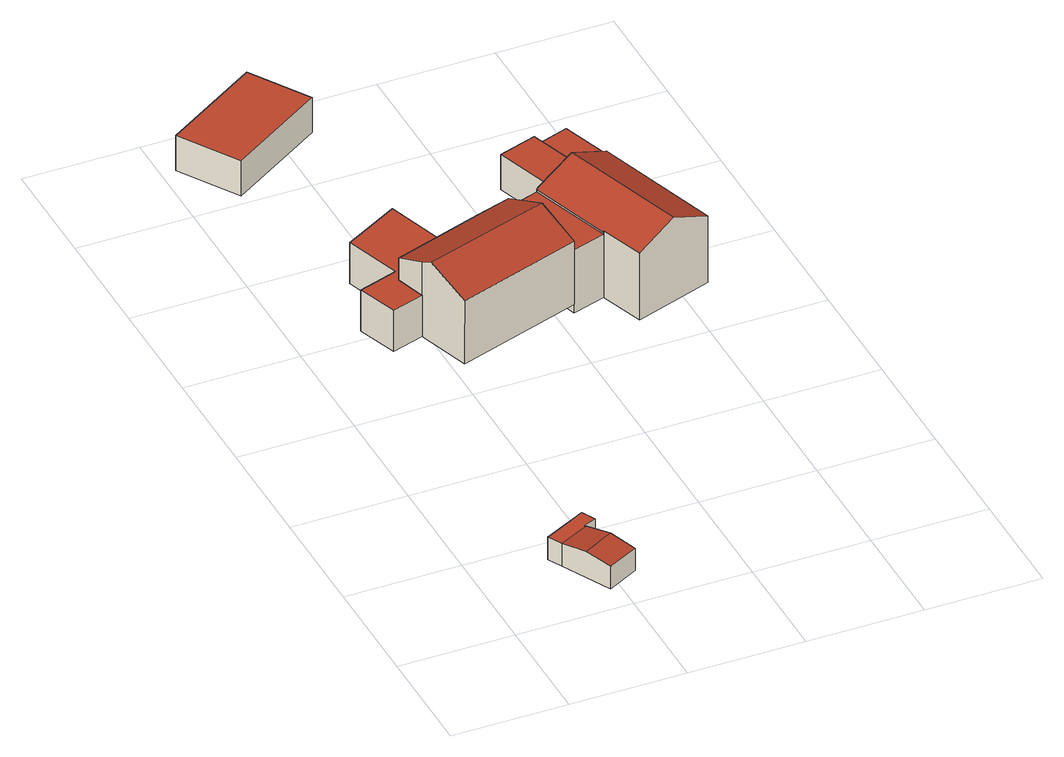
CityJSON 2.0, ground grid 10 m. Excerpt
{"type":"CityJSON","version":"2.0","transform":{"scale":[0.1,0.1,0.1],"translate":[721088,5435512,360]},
"CityObjects":{
"building1":{"type":"Building","attributes":{"Gemeindeschluessel":"09375181","HoeheDach":"364.900","HoeheGrund":"362.376","Methode":"2000","NiedrigsteTraufeDesGebaeudes":"364.500","Geometrietyp2DReferenz":"3000","measuredHeight":2.52,"function":"31001_2000","roofType":"3100","storeysAboveGround":1},"geometry":[{"type":"Solid","lod":"2","boundaries":[[[[0,1,2,3]],[[0,3,4,5,6,7,8]],[[9,10,11,1]],[[0,8,12,9,1]],[[5,13,14,6]],[[7,15,12,8]],[[4,16,13,5]],[[7,6,14,11,10,15]],[[3,2,16,4]],[[12,15,10,9]],[[1,11,14,13,16,2]]]],"semantics":{"surfaces":[{"type":"WallSurface","Flaeche":"2.921","Z_MAX":"2.124","Z_MAX_ASL":"364.500","Z_MIN":"0.004","Z_MIN_ASL":"362.380"},{"type":"GroundSurface","Flaeche":"20.142","Z_MAX":"0.004","Z_MAX_ASL":"362.380","Z_MIN":"0.004","Z_MIN_ASL":"362.380"},{"type":"RoofSurface","Dachneigung":"80.649","Dachorientierung":"332.554","Flaeche":"7.420","Z_MAX":"2.524","Z_MAX_ASL":"364.900","Z_MIN":"2.124","Z_MIN_ASL":"364.500"},{"type":"WallSurface","Flaeche":"11.165","Z_MAX":"2.524","Z_MAX_ASL":"364.900","Z_MIN":"0.004","Z_MIN_ASL":"362.380"},{"type":"WallSurface","Flaeche":"2.484","Z_MAX":"2.124","Z_MAX_ASL":"364.500","Z_MIN":"0.004","Z_MIN_ASL":"362.380"},{"type":"WallSurface","Flaeche":"6.385","Z_MAX":"2.136","Z_MAX_ASL":"364.512","Z_MIN":"0.004","Z_MIN_ASL":"362.380"},{"type":"WallSurface","Flaeche":"2.778","Z_MAX":"2.124","Z_MAX_ASL":"364.500","Z_MIN":"0.004","Z_MIN_ASL":"362.380"},{"type":"WallSurface","Flaeche":"11.260","Z_MAX":"2.524","Z_MAX_ASL":"364.900","Z_MIN":"0.004","Z_MIN_ASL":"362.380"},{"type":"WallSurface","Flaeche":"8.932","Z_MAX":"2.124","Z_MAX_ASL":"364.500","Z_MIN":"0.004","Z_MIN_ASL":"362.380"},{"type":"RoofSurface","Dachneigung":"80.660","Dachorientierung":"152.583","Flaeche":"7.211","Z_MAX":"2.524","Z_MAX_ASL":"364.900","Z_MIN":"2.132","Z_MIN_ASL":"364.508"},{"type":"RoofSurface","Dachneigung":"90.000","Dachorientierung":"-1.000","Flaeche":"5.706","Z_MAX":"2.124","Z_MAX_ASL":"364.500","Z_MIN":"2.124","Z_MIN_ASL":"364.500"}],"values":[[0,1,2,3,4,5,6,7,8,9,10]]}}]},
"building2":{"type":"Building","attributes":{"Gemeindeschluessel":"09375181","HoeheDach":"365.600","HoeheGrund":"361.720","Methode":"2000","NiedrigsteTraufeDesGebaeudes":"364.860","Geometrietyp2DReferenz":"3000","measuredHeight":3.88,"function":"51009_1610","roofType":"1000"},"geometry":[{"type":"Solid","lod":"2","boundaries":[[[[17,18,19,20]],[[17,21,22,18]],[[23,24,25,26,27,28]],[[23,28,29,30]],[[30,29,31,32]],[[33,34,35,36]],[[34,32,31,37,38,35]],[[39,40,22,21]],[[39,33,36,40]],[[37,31,29,28,27]],[[27,26,38,37]],[[20,19,41,42]],[[36,35,38,26,25,41,19,18,22,40]],[[34,33,39,21,17,20,42,24,23,30,32]],[[42,41,25,24]]]],"semantics":{"surfaces":[{"type":"WallSurface","Flaeche":"19.741","Z_MAX":"3.880","Z_MAX_ASL":"365.600","Z_MIN":"0.000","Z_MIN_ASL":"361.720"},{"type":"WallSurface","Flaeche":"13.597","Z_MAX":"3.880","Z_MAX_ASL":"365.600","Z_MIN":"0.000","Z_MIN_ASL":"361.720"},{"type":"WallSurface","Flaeche":"16.828","Z_MAX":"3.880","Z_MAX_ASL":"365.600","Z_MIN":"0.000","Z_MIN_ASL":"361.720"},{"type":"WallSurface","Flaeche":"3.466","Z_MAX":"3.140","Z_MAX_ASL":"364.860","Z_MIN":"0.000","Z_MIN_ASL":"361.720"},{"type":"WallSurface","Flaeche":"10.039","Z_MAX":"3.140","Z_MAX_ASL":"364.860","Z_MIN":"0.000","Z_MIN_ASL":"361.720"},{"type":"WallSurface","Flaeche":"10.441","Z_MAX":"3.880","Z_MAX_ASL":"365.600","Z_MIN":"0.000","Z_MIN_ASL":"361.720"},{"type":"WallSurface","Flaeche":"30.543","Z_MAX":"3.880","Z_MAX_ASL":"365.600","Z_MIN":"0.000","Z_MIN_ASL":"361.720"},{"type":"WallSurface","Flaeche":"14.286","Z_MAX":"3.880","Z_MAX_ASL":"365.600","Z_MIN":"0.000","Z_MIN_ASL":"361.720"},{"type":"WallSurface","Flaeche":"11.420","Z_MAX":"3.880","Z_MAX_ASL":"365.600","Z_MIN":"0.000","Z_MIN_ASL":"361.720"},{"type":"RoofSurface","Dachneigung":"90.000","Dachorientierung":"-1.000","Flaeche":"5.922","Z_MAX":"3.140","Z_MAX_ASL":"364.860","Z_MIN":"3.140","Z_MIN_ASL":"364.860"},{"type":"WallSurface","Flaeche":"0.822","Z_MAX":"3.880","Z_MAX_ASL":"365.600","Z_MIN":"3.140","Z_MIN_ASL":"364.860"},{"type":"WallSurface","Flaeche":"21.540","Z_MAX":"3.880","Z_MAX_ASL":"365.600","Z_MIN":"0.000","Z_MIN_ASL":"361.720"},{"type":"RoofSurface","Dachneigung":"90.000","Dachorientierung":"-1.000","Flaeche":"47.783","Z_MAX":"3.880","Z_MAX_ASL":"365.600","Z_MIN":"3.880","Z_MIN_ASL":"365.600"},{"type":"GroundSurface","Flaeche":"53.705","Z_MAX":"0.000","Z_MAX_ASL":"361.720","Z_MIN":"0.000","Z_MIN_ASL":"361.720"},{"type":"WallSurface","Flaeche":"23.474","Z_MAX":"3.880","Z_MAX_ASL":"365.600","Z_MIN":"0.000","Z_MIN_ASL":"361.720"}],"values":[[0,1,2,3,4,5,6,7,8,9,10,11,12,13,14]]}}]},
"building3":{"type":"Building","attributes":{"Gemeindeschluessel":"09375181","HoeheDach":"365.858","HoeheGrund":"362.640","Methode":"1000","NiedrigsteTraufeDesGebaeudes":"365.858","Geometrietyp2DReferenz":"3000","measuredHeight":3.22,"function":"31001_2000","roofType":"1000","storeysAboveGround":1},"geometry":[{"type":"Solid","lod":"2","boundaries":[[[[43,44,45,46]],[[47,48,44,43]],[[47,43,46,49]],[[46,45,50,49]],[[49,50,48,47]],[[50,45,44,48]]]],"semantics":{"surfaces":[{"type":"WallSurface","Flaeche":"19.362","Z_MAX":"3.218","Z_MAX_ASL":"365.858","Z_MIN":"0.000","Z_MIN_ASL":"362.640"},{"type":"WallSurface","Flaeche":"31.890","Z_MAX":"3.218","Z_MAX_ASL":"365.858","Z_MIN":"0.000","Z_MIN_ASL":"362.640"},{"type":"GroundSurface","Flaeche":"59.509","Z_MAX":"0.000","Z_MAX_ASL":"362.640","Z_MIN":"0.000","Z_MIN_ASL":"362.640"},{"type":"WallSurface","Flaeche":"31.858","Z_MAX":"3.218","Z_MAX_ASL":"365.858","Z_MIN":"0.000","Z_MIN_ASL":"362.640"},{"type":"WallSurface","Flaeche":"19.306","Z_MAX":"3.218","Z_MAX_ASL":"365.858","Z_MIN":"0.000","Z_MIN_ASL":"362.640"},{"type":"RoofSurface","Dachneigung":"90.000","Dachorientierung":"-1.000","Flaeche":"59.509","Z_MAX":"3.218","Z_MAX_ASL":"365.858","Z_MIN":"3.218","Z_MIN_ASL":"365.858"}],"values":[[0,1,2,3,4,5]]}}]},
"building4":{"type":"Building","attributes":{"Gemeindeschluessel":"09375181","HoeheDach":"369.281","HoeheGrund":"361.710","Methode":"1000","NiedrigsteTraufeDesGebaeudes":"367.730","Geometrietyp2DReferenz":"3000","measuredHeight":7.57,"function":"31001_1000","roofType":"3100","storeysAboveGround":2},"address":[{"Country":"Germany","Locality":"Pettendorf","ThoroughfareName":"Hinterberg 10a"}],"geometry":[{"type":"Solid","lod":"2","boundaries":[[[[34,51,52,32]],[[30,53,54,55,56]],[[57,58,54,53,52,51]],[[30,56,59,33,34,32]],[[59,60,58,57,33]],[[32,52,53,30]],[[33,57,51,34]],[[60,55,54,58]],[[56,55,60,59]]]],"semantics":{"surfaces":[{"type":"WallSurface","Flaeche":"49.971","Z_MAX":"6.025","Z_MAX_ASL":"367.735","Z_MIN":"0.000","Z_MIN_ASL":"361.710"},{"type":"WallSurface","Flaeche":"51.660","Z_MAX":"7.571","Z_MAX_ASL":"369.281","Z_MIN":"0.000","Z_MIN_ASL":"361.710"},{"type":"RoofSurface","Dachneigung":"67.806","Dachorientierung":"341.732","Flaeche":"47.104","Z_MAX":"7.571","Z_MAX_ASL":"369.281","Z_MIN":"6.020","Z_MIN_ASL":"367.730"},{"type":"GroundSurface","Flaeche":"87.291","Z_MAX":"0.000","Z_MAX_ASL":"361.710","Z_MIN":"0.000","Z_MIN_ASL":"361.710"},{"type":"WallSurface","Flaeche":"33.886","Z_MAX":"7.571","Z_MAX_ASL":"369.281","Z_MIN":"0.000","Z_MIN_ASL":"361.710"},{"type":"WallSurface","Flaeche":"19.251","Z_MAX":"6.023","Z_MAX_ASL":"367.733","Z_MIN":"0.000","Z_MIN_ASL":"361.710"},{"type":"WallSurface","Flaeche":"17.690","Z_MAX":"7.123","Z_MAX_ASL":"368.833","Z_MIN":"0.000","Z_MIN_ASL":"361.710"},{"type":"RoofSurface","Dachneigung":"67.812","Dachorientierung":"161.734","Flaeche":"47.166","Z_MAX":"7.571","Z_MAX_ASL":"369.281","Z_MIN":"6.022","Z_MIN_ASL":"367.732"},{"type":"WallSurface","Flaeche":"69.249","Z_MAX":"6.022","Z_MAX_ASL":"367.732","Z_MIN":"0.000","Z_MIN_ASL":"361.710"}],"values":[[0,1,2,3,4,5,6,7,8]]}}]},
"building5":{"type":"Building","attributes":{"Gemeindeschluessel":"09375181","HoeheDach":"368.760","HoeheGrund":"360.941","Methode":"2000","NiedrigsteTraufeDesGebaeudes":"366.936","Geometrietyp2DReferenz":"3000","measuredHeight":7.82,"function":"31001_1000","roofType":"3100"},"address":[{"Country":"Germany","Locality":"Pettendorf","ThoroughfareName":"Hinterberg 10"}],"geometry":[{"type":"Solid","lod":"2","boundaries":[[[[61,62,63,64]],[[65,66,67,68,69,70]],[[61,71,72,73,62]],[[74,65,70,75,76]],[[77,78,68,67]],[[79,63,62,73,75,70,69]],[[80,64,63,79,78,77]],[[78,79,69,68]],[[73,72,76,75]],[[80,77,67,66]],[[61,64,80,66,65,74,71]],[[74,76,72,71]]]],"semantics":{"surfaces":[{"type":"WallSurface","Flaeche":"24.855","Z_MAX":"6.230","Z_MAX_ASL":"367.171","Z_MIN":"0.000","Z_MIN_ASL":"360.941"},{"type":"WallSurface","Flaeche":"18.609","Z_MAX":"6.269","Z_MAX_ASL":"367.210","Z_MIN":"0.000","Z_MIN_ASL":"360.941"},{"type":"WallSurface","Flaeche":"50.553","Z_MAX":"7.819","Z_MAX_ASL":"368.760","Z_MIN":"0.000","Z_MIN_ASL":"360.941"},{"type":"WallSurface","Flaeche":"49.965","Z_MAX":"7.819","Z_MAX_ASL":"368.760","Z_MIN":"0.000","Z_MIN_ASL":"360.941"},{"type":"RoofSurface","Dachneigung":"90.000","Dachorientierung":"-1.000","Flaeche":"22.545","Z_MAX":"5.995","Z_MAX_ASL":"366.936","Z_MIN":"5.995","Z_MIN_ASL":"366.936"},{"type":"RoofSurface","Dachneigung":"66.167","Dachorientierung":"251.821","Flaeche":"45.979","Z_MAX":"7.819","Z_MAX_ASL":"368.760","Z_MIN":"6.209","Z_MIN_ASL":"367.150"},{"type":"WallSurface","Flaeche":"18.076","Z_MAX":"6.230","Z_MAX_ASL":"367.171","Z_MIN":"0.000","Z_MIN_ASL":"360.941"},{"type":"WallSurface","Flaeche":"1.628","Z_MAX":"6.209","Z_MAX_ASL":"367.150","Z_MIN":"5.995","Z_MIN_ASL":"366.936"},{"type":"RoofSurface","Dachneigung":"66.165","Dachorientierung":"71.819","Flaeche":"45.471","Z_MAX":"7.819","Z_MAX_ASL":"368.760","Z_MIN":"6.231","Z_MIN_ASL":"367.172"},{"type":"WallSurface","Flaeche":"45.568","Z_MAX":"5.995","Z_MAX_ASL":"366.936","Z_MIN":"0.000","Z_MIN_ASL":"360.941"},{"type":"GroundSurface","Flaeche":"106.197","Z_MAX":"0.000","Z_MAX_ASL":"360.941","Z_MIN":"0.000","Z_MIN_ASL":"360.941"},{"type":"WallSurface","Flaeche":"72.040","Z_MAX":"6.231","Z_MAX_ASL":"367.172","Z_MIN":"0.000","Z_MIN_ASL":"360.941"}],"values":[[0,1,2,3,4,5,6,7,8,9,10,11]]}}]},
"building6":{"type":"Building","attributes":{"Gemeindeschluessel":"09375181","HoeheDach":"364.353","HoeheGrund":"361.150","Methode":"1000","NiedrigsteTraufeDesGebaeudes":"364.353","Geometrietyp2DReferenz":"3000","measuredHeight":3.2,"function":"51009_1610","roofType":"1000"},"geometry":[{"type":"Solid","lod":"2","boundaries":[[[[81,82,83,84]],[[85,86,87,83,82,88,89]],[[81,90,88,82]],[[84,83,87,91]],[[92,89,88,90]],[[92,93,85,89]],[[91,87,86,94]],[[93,94,86,85]],[[92,90,81,84,91,94,93]]]],"semantics":{"surfaces":[{"type":"WallSurface","Flaeche":"21.635","Z_MAX":"3.203","Z_MAX_ASL":"364.353","Z_MIN":"0.000","Z_MIN_ASL":"361.150"},{"type":"RoofSurface","Dachneigung":"90.000","Dachorientierung":"-1.000","Flaeche":"31.806","Z_MAX":"3.203","Z_MAX_ASL":"364.353","Z_MIN":"3.203","Z_MIN_ASL":"364.353"},{"type":"WallSurface","Flaeche":"11.261","Z_MAX":"3.203","Z_MAX_ASL":"364.353","Z_MIN":"0.000","Z_MIN_ASL":"361.150"},{"type":"WallSurface","Flaeche":"11.103","Z_MAX":"3.203","Z_MAX_ASL":"364.353","Z_MIN":"0.000","Z_MIN_ASL":"361.150"},{"type":"WallSurface","Flaeche":"3.750","Z_MAX":"3.203","Z_MAX_ASL":"364.353","Z_MIN":"0.000","Z_MIN_ASL":"361.150"},{"type":"WallSurface","Flaeche":"22.752","Z_MAX":"3.203","Z_MAX_ASL":"364.353","Z_MIN":"0.000","Z_MIN_ASL":"361.150"},{"type":"WallSurface","Flaeche":"22.192","Z_MAX":"3.203","Z_MAX_ASL":"364.353","Z_MIN":"0.000","Z_MIN_ASL":"361.150"},{"type":"WallSurface","Flaeche":"3.380","Z_MAX":"3.203","Z_MAX_ASL":"364.353","Z_MIN":"0.000","Z_MIN_ASL":"361.150"},{"type":"GroundSurface","Flaeche":"31.806","Z_MAX":"0.000","Z_MAX_ASL":"361.150","Z_MIN":"0.000","Z_MIN_ASL":"361.150"}],"values":[[0,1,2,3,4,5,6,7,8]]}}]},
"building7":{"type":"Building","attributes":{"Gemeindeschluessel":"09375181","HoeheDach":"363.500","HoeheGrund":"360.470","Methode":"1000","NiedrigsteTraufeDesGebaeudes":"363.500","Geometrietyp2DReferenz":"3000","measuredHeight":3.03,"function":"31001_2000","roofType":"1000"},"geometry":[{"type":"Solid","lod":"2","boundaries":[[[[95,96,97,98]],[[99,100,96,95]],[[101,102,100,99]],[[99,95,98,101]],[[98,97,102,101]],[[102,97,96,100]]]],"semantics":{"surfaces":[{"type":"WallSurface","Flaeche":"21.136","Z_MAX":"3.030","Z_MAX_ASL":"363.500","Z_MIN":"0.000","Z_MIN_ASL":"360.470"},{"type":"WallSurface","Flaeche":"10.323","Z_MAX":"3.030","Z_MAX_ASL":"363.500","Z_MIN":"0.000","Z_MIN_ASL":"360.470"},{"type":"WallSurface","Flaeche":"20.994","Z_MAX":"3.030","Z_MAX_ASL":"363.500","Z_MIN":"0.000","Z_MIN_ASL":"360.470"},{"type":"GroundSurface","Flaeche":"23.746","Z_MAX":"0.000","Z_MAX_ASL":"360.470","Z_MIN":"0.000","Z_MIN_ASL":"360.470"},{"type":"WallSurface","Flaeche":"10.377","Z_MAX":"3.030","Z_MAX_ASL":"363.500","Z_MIN":"0.000","Z_MIN_ASL":"360.470"},{"type":"RoofSurface","Dachneigung":"90.000","Dachorientierung":"-1.000","Flaeche":"23.746","Z_MAX":"3.030","Z_MAX_ASL":"363.500","Z_MIN":"3.030","Z_MIN_ASL":"363.500"}],"values":[[0,1,2,3,4,5]]}}]}
},
"vertices":[
[59,44,24],[59,44,45],[53,56,45],[53,56,24],[90,75,24],[96,63,24],[85,58,24],[108,15,24],[81,1,24],[70,22,49],[97,36,49],[86,57,45],[81,1,45],[96,63,45],[85,58,45],[108,15,45],[90,75,45],
[83,407,17],[83,407,56],[67,456,56],[67,456,17],[49,396,17],[49,396,56],[185,442,17],[134,425,17],[134,425,56],[135,425,56],[135,425,49],[185,442,49],[190,432,49],[190,432,17],[159,422,49],[159,422,17],[89,370,17],[81,396,17],[81,396,56],[89,370,56],[138,415,49],[138,415,56],[61,361,17],[61,361,56],[115,483,56],[115,483,17],
[85,688,26],[85,688,59],[117,637,59],[117,637,26],[1,635,26],[1,635,59],[33,584,26],[33,584,59],
[81,396,77],[159,422,77],[190,432,77],[202,396,93],[213,360,77],[213,360,17],[89,370,88],[92,360,93],[104,324,17],[104,324,77],
[255,331,9],[255,331,72],[242,369,72],[242,369,9],[219,442,9],[190,432,9],[190,432,69],[218,441,69],[218,441,71],[219,442,72],[323,354,9],[323,354,72],[289,343,88],[287,464,9],[253,453,88],[287,464,72],[213,360,69],[242,369,69],[242,369,71],[213,360,9],
[248,464,11],[248,464,44],[227,528,44],[227,528,11],[287,464,44],[282,473,44],[260,539,44],[215,453,44],[219,442,44],[215,453,11],[260,539,11],[219,442,11],[287,464,11],[282,473,11],
[292,550,5],[292,550,35],[314,484,35],[314,484,5],[260,539,5],[260,539,35],[282,473,5],[282,473,35]
]}
